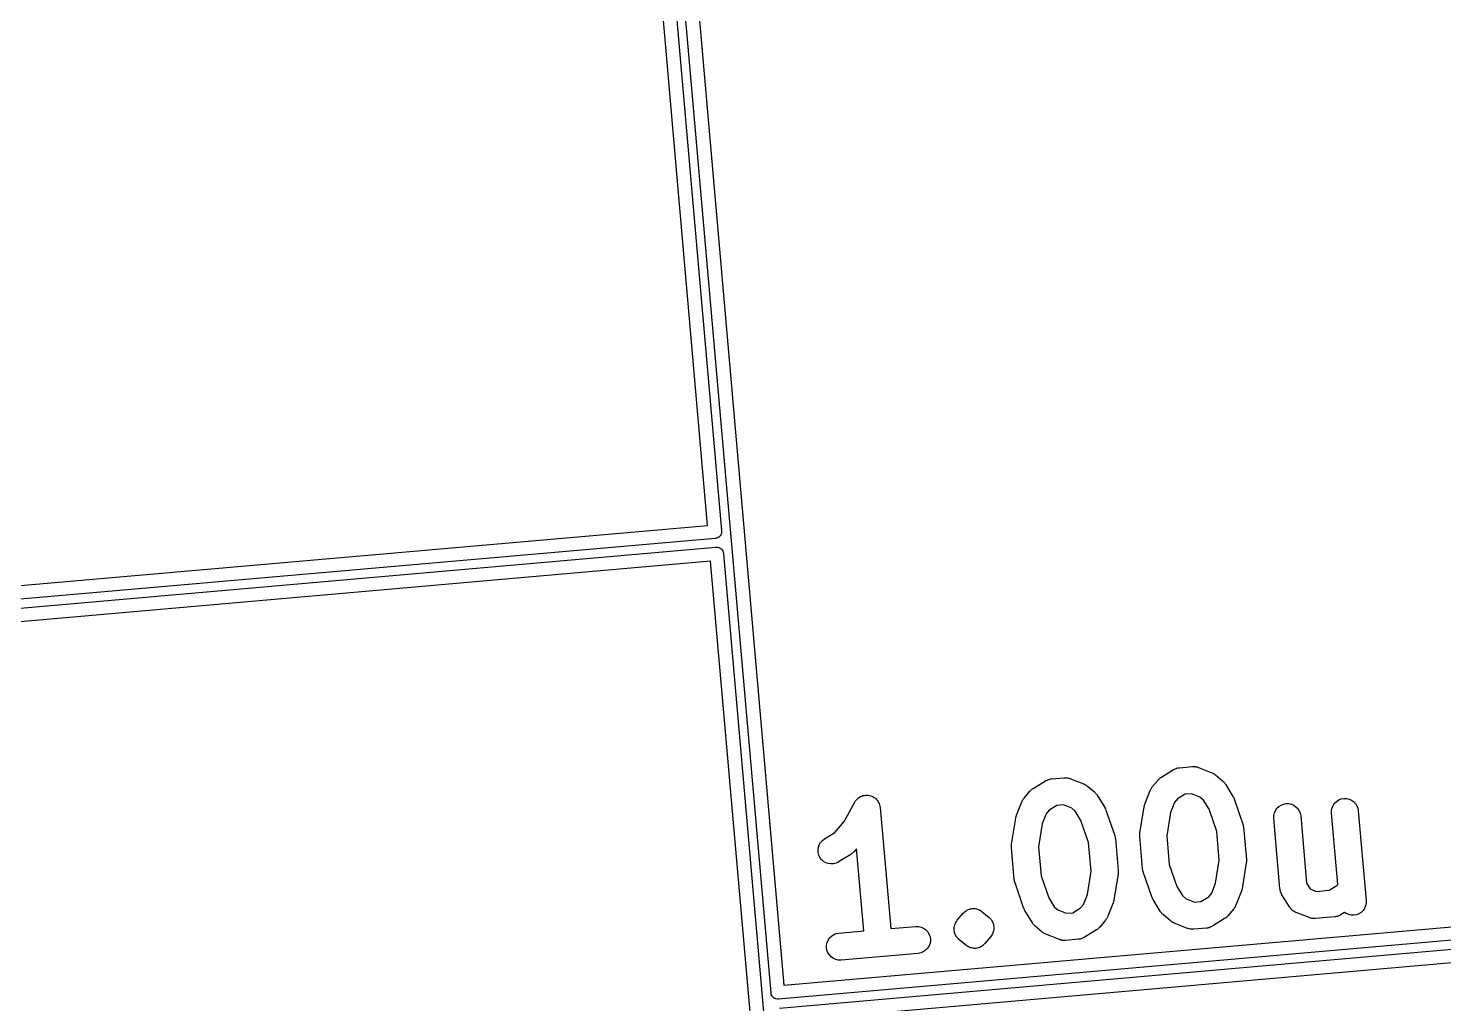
# Model space of a CAD drawing. Extents: x 72 to 342, y -189 to -99.
# Drawn here: x 294.26 to 310.23, y -142.86 to -131.86 of the extents above; entities that cross this region are included whole.
import ezdxf

# ---------------------------------------------------------------- set-up
doc = ezdxf.new("R2010")
doc.units = 0
doc.header["$MEASUREMENT"] = 0
doc.layers.add('BLACK', color=7, linetype='CONTINUOUS')

msp = doc.modelspace()

# ---------------------------------------------------------------- linework, layer by layer
at = {"layer": 'BLACK', "linetype": 'CONTINUOUS'}
for p, q in [((301.923, -137.467), (300.298, -118.895)), ((300.444, -118.809), (302.081, -137.526)), ((302.639, -142.736), (301.001, -124.019)), ((301.159, -124.078), (302.784, -142.651)), ((283.35, -139.092), (301.923, -137.467)), ((302.041, -137.605), (302.027, -137.61)), ((302.053, -137.596), (302.041, -137.605)), ((302.064, -137.586), (302.053, -137.596)), ((302.072, -137.574), (302.064, -137.586)), ((302.073, -137.574), (302.072, -137.574)), ((302.075, -137.567), (302.073, -137.574)), ((302.079, -137.56), (302.075, -137.567)), ((302.08, -137.553), (302.079, -137.56)), ((302.082, -137.545), (302.08, -137.553)), ((302.081, -137.526), (302.082, -137.53)), ((302.082, -137.53), (302.082, -137.534)), ((302.082, -137.534), (302.082, -137.545)), ((302.008, -137.613), (283.291, -139.25)), ((283.3, -139.352), (302.017, -137.714)), ((302.012, -137.613), (302.008, -137.613)), ((302.016, -137.612), (302.012, -137.613)), ((302.027, -137.61), (302.016, -137.612)), ((302.016, -137.612), (302.016, -137.612)), ((302.017, -137.714), (302.021, -137.713)), ((302.021, -137.713), (302.036, -137.714)), ((302.036, -137.714), (302.051, -137.717)), ((302.051, -137.717), (302.064, -137.723)), ((302.064, -137.723), (302.077, -137.731)), ((302.077, -137.731), (302.087, -137.742)), ((302.087, -137.742), (302.096, -137.754)), ((302.096, -137.754), (302.101, -137.768)), ((301.958, -137.872), (283.386, -139.497)), ((303.583, -156.445), (301.958, -137.872)), ((302.101, -137.768), (302.103, -137.779)), ((302.103, -137.779), (302.103, -137.779)), ((302.103, -137.779), (302.104, -137.783)), ((302.104, -137.783), (302.104, -137.787)), ((302.104, -137.787), (303.741, -156.504)), ((305.801, -140.325), (305.945, -140.313)), ((305.945, -140.313), (305.948, -140.312)), ((305.948, -140.312), (305.952, -140.313)), ((305.952, -140.313), (305.956, -140.312)), ((305.956, -140.312), (305.967, -140.313)), ((305.967, -140.313), (305.977, -140.313)), ((305.977, -140.313), (305.982, -140.314)), ((305.982, -140.314), (305.986, -140.315)), ((305.986, -140.315), (305.996, -140.317)), ((305.996, -140.317), (306.006, -140.32)), ((306.006, -140.32), (306.01, -140.322)), ((307.018, -140.324), (307.023, -140.32)), ((307.023, -140.32), (307.028, -140.315)), ((307.028, -140.315), (307.035, -140.311)), ((307.035, -140.311), (307.042, -140.306)), ((307.042, -140.306), (307.18, -140.221)), ((307.18, -140.221), (307.182, -140.22)), ((307.182, -140.22), (307.186, -140.218)), ((307.186, -140.218), (307.19, -140.215)), ((307.19, -140.215), (307.2, -140.211)), ((307.2, -140.211), (307.209, -140.207)), ((307.209, -140.207), (307.213, -140.206)), ((307.213, -140.206), (307.217, -140.204)), ((307.217, -140.204), (307.228, -140.202)), ((307.228, -140.202), (307.238, -140.2)), ((307.238, -140.2), (307.242, -140.2)), ((307.242, -140.2), (307.247, -140.199)), ((307.247, -140.199), (307.391, -140.186)), ((307.391, -140.186), (307.393, -140.186)), ((307.393, -140.186), (307.398, -140.186)), ((307.398, -140.186), (307.402, -140.186)), ((307.402, -140.186), (307.413, -140.186)), ((307.413, -140.186), (307.423, -140.187)), ((307.423, -140.187), (307.428, -140.188)), ((307.428, -140.188), (307.432, -140.188)), ((307.432, -140.188), (307.442, -140.191)), ((307.442, -140.191), (307.452, -140.193)), ((307.452, -140.193), (307.456, -140.195)), ((307.456, -140.195), (307.461, -140.196)), ((307.461, -140.196), (307.612, -140.256)), ((307.612, -140.256), (307.614, -140.257)), ((307.614, -140.257), (307.621, -140.261)), ((307.621, -140.261), (307.629, -140.264)), ((307.629, -140.264), (307.634, -140.268)), ((307.634, -140.268), (307.64, -140.271)), ((307.64, -140.271), (307.646, -140.276)), ((307.646, -140.276), (307.653, -140.281)), ((307.653, -140.281), (307.732, -140.347)), ((305.493, -140.543), (305.559, -140.464)), ((305.559, -140.464), (305.56, -140.462)), ((305.56, -140.462), (305.567, -140.457)), ((305.567, -140.457), (305.572, -140.45)), ((305.572, -140.45), (305.577, -140.446)), ((305.577, -140.446), (305.582, -140.442)), ((305.582, -140.442), (305.589, -140.437)), ((305.589, -140.437), (305.596, -140.432)), ((305.596, -140.432), (305.734, -140.347)), ((305.734, -140.347), (305.736, -140.346)), ((305.736, -140.346), (305.74, -140.344)), ((305.74, -140.344), (305.744, -140.342)), ((305.744, -140.342), (305.754, -140.338)), ((305.754, -140.338), (305.763, -140.334)), ((305.763, -140.334), (305.767, -140.332)), ((305.767, -140.332), (305.772, -140.331)), ((305.772, -140.331), (305.782, -140.329)), ((305.782, -140.329), (305.792, -140.326)), ((305.792, -140.326), (305.796, -140.326)), ((305.796, -140.326), (305.801, -140.325)), ((306.01, -140.322), (306.015, -140.323)), ((306.015, -140.323), (306.166, -140.382)), ((306.166, -140.382), (306.168, -140.383)), ((306.168, -140.383), (306.175, -140.387)), ((306.175, -140.387), (306.183, -140.391)), ((306.183, -140.391), (306.188, -140.394)), ((306.188, -140.394), (306.194, -140.397)), ((306.194, -140.397), (306.201, -140.403)), ((306.201, -140.403), (306.208, -140.407)), ((306.208, -140.407), (306.286, -140.473)), ((306.286, -140.473), (306.288, -140.475)), ((306.288, -140.475), (306.294, -140.481)), ((306.854, -140.609), (306.914, -140.458)), ((306.914, -140.458), (306.915, -140.456)), ((306.915, -140.456), (306.919, -140.449)), ((306.919, -140.449), (306.922, -140.441)), ((306.922, -140.441), (306.926, -140.436)), ((306.926, -140.436), (306.929, -140.43)), ((306.929, -140.43), (306.934, -140.423)), ((306.934, -140.423), (306.939, -140.416)), ((306.939, -140.416), (307.005, -140.338)), ((307.005, -140.338), (307.006, -140.336)), ((307.006, -140.336), (307.013, -140.33)), ((307.013, -140.33), (307.018, -140.324)), ((307.732, -140.347), (307.734, -140.348)), ((307.734, -140.348), (307.74, -140.354)), ((307.74, -140.354), (307.746, -140.36)), ((307.746, -140.36), (307.75, -140.365)), ((307.75, -140.365), (307.754, -140.37)), ((307.754, -140.37), (307.759, -140.377)), ((307.759, -140.377), (307.764, -140.384)), ((307.764, -140.384), (307.849, -140.522)), ((303.465, -140.804), (303.584, -140.587)), ((303.584, -140.587), (303.585, -140.586)), ((303.585, -140.586), (303.593, -140.574)), ((303.585, -140.586), (303.585, -140.586)), ((303.585, -140.586), (303.585, -140.586)), ((303.585, -140.586), (303.585, -140.586)), ((303.593, -140.574), (303.602, -140.561)), ((303.602, -140.561), (303.613, -140.551)), ((303.602, -140.561), (303.602, -140.561)), ((303.602, -140.561), (303.602, -140.561)), ((303.613, -140.551), (303.623, -140.541)), ((303.623, -140.541), (303.636, -140.533)), ((303.623, -140.541), (303.623, -140.541)), ((303.623, -140.541), (303.623, -140.541)), ((303.636, -140.533), (303.648, -140.525)), ((303.648, -140.525), (303.648, -140.525)), ((303.648, -140.525), (303.649, -140.525)), ((303.649, -140.525), (303.662, -140.519)), ((303.662, -140.519), (303.676, -140.514)), ((303.676, -140.514), (303.691, -140.511)), ((303.676, -140.514), (303.676, -140.514)), ((303.676, -140.514), (303.676, -140.514)), ((303.691, -140.511), (303.705, -140.509)), ((303.705, -140.509), (303.705, -140.509)), ((303.705, -140.509), (303.706, -140.509)), ((303.706, -140.509), (303.72, -140.509)), ((303.72, -140.509), (303.735, -140.509)), ((303.735, -140.509), (303.735, -140.509)), ((303.735, -140.509), (303.735, -140.509)), ((303.735, -140.509), (303.75, -140.512)), ((303.75, -140.512), (303.764, -140.515)), ((303.764, -140.515), (303.764, -140.515)), ((303.764, -140.515), (303.764, -140.516)), ((303.764, -140.516), (303.777, -140.521)), ((303.777, -140.521), (303.791, -140.527)), ((303.791, -140.527), (303.792, -140.527)), ((303.792, -140.527), (303.792, -140.527)), ((303.792, -140.527), (303.803, -140.536)), ((303.803, -140.536), (303.816, -140.544)), ((303.816, -140.544), (303.816, -140.544)), ((303.816, -140.544), (303.816, -140.544)), ((303.816, -140.544), (303.826, -140.555)), ((303.826, -140.555), (303.837, -140.565)), ((303.837, -140.565), (303.837, -140.566)), ((303.837, -140.566), (303.837, -140.566)), ((303.837, -140.566), (303.845, -140.578)), ((303.845, -140.578), (303.853, -140.59)), ((303.853, -140.59), (303.853, -140.591)), ((303.853, -140.591), (303.853, -140.591)), ((303.853, -140.591), (303.858, -140.604)), ((303.858, -140.604), (303.864, -140.618)), ((303.864, -140.618), (303.864, -140.618)), ((303.864, -140.618), (303.864, -140.618)), ((303.864, -140.618), (303.867, -140.632)), ((303.867, -140.632), (303.869, -140.647)), ((305.408, -140.736), (305.468, -140.585)), ((305.468, -140.585), (305.469, -140.583)), ((305.469, -140.583), (305.473, -140.575)), ((305.473, -140.575), (305.476, -140.567)), ((305.476, -140.567), (305.48, -140.562)), ((305.48, -140.562), (305.483, -140.556)), ((305.483, -140.556), (305.488, -140.55)), ((305.488, -140.55), (305.493, -140.543)), ((305.863, -140.626), (305.777, -140.679)), ((305.936, -140.619), (305.863, -140.626)), ((306.031, -140.657), (305.936, -140.619)), ((306.294, -140.481), (306.3, -140.487)), ((306.3, -140.487), (306.304, -140.492)), ((306.304, -140.492), (306.308, -140.496)), ((306.308, -140.496), (306.313, -140.503)), ((306.313, -140.503), (306.318, -140.51)), ((306.318, -140.51), (306.403, -140.649)), ((306.846, -140.638), (306.85, -140.624)), ((306.846, -140.639), (306.846, -140.638)), ((306.846, -140.638), (306.846, -140.638)), ((306.846, -140.641), (306.846, -140.639)), ((306.85, -140.624), (306.854, -140.61)), ((306.854, -140.61), (306.854, -140.609)), ((306.854, -140.61), (306.854, -140.61)), ((307.188, -140.593), (307.144, -140.706)), ((307.223, -140.552), (307.188, -140.593)), ((307.309, -140.499), (307.223, -140.552)), ((307.382, -140.493), (307.309, -140.499)), ((307.476, -140.53), (307.382, -140.493)), ((307.517, -140.564), (307.476, -140.53)), ((307.58, -140.667), (307.517, -140.564)), ((307.849, -140.522), (307.85, -140.524)), ((307.85, -140.524), (307.85, -140.525)), ((307.85, -140.525), (307.851, -140.525)), ((307.851, -140.525), (307.857, -140.538)), ((307.857, -140.538), (307.863, -140.551)), ((307.863, -140.551), (307.863, -140.552)), ((307.863, -140.552), (307.863, -140.552)), ((307.863, -140.552), (307.961, -140.835)), ((308.345, -140.656), (308.367, -140.636)), ((308.367, -140.636), (308.392, -140.62)), ((308.392, -140.62), (308.42, -140.609)), ((308.42, -140.609), (308.449, -140.604)), ((308.449, -140.604), (308.479, -140.604)), ((308.479, -140.604), (308.508, -140.61)), ((308.508, -140.61), (308.535, -140.622)), ((308.535, -140.622), (308.559, -140.639)), ((308.559, -140.639), (308.58, -140.66)), ((308.967, -140.651), (308.979, -140.624)), ((308.979, -140.624), (308.996, -140.599)), ((308.996, -140.599), (309.017, -140.579)), ((309.017, -140.579), (309.042, -140.563)), ((309.042, -140.563), (309.07, -140.552)), ((309.07, -140.552), (309.099, -140.547)), ((309.099, -140.547), (309.129, -140.547)), ((309.129, -140.547), (309.158, -140.553)), ((309.158, -140.553), (309.186, -140.565)), ((309.186, -140.565), (309.21, -140.582)), ((309.21, -140.582), (309.231, -140.603)), ((309.231, -140.603), (309.247, -140.628)), ((309.247, -140.628), (309.258, -140.656)), ((303.869, -140.647), (303.989, -142.014)), ((305.353, -141.063), (305.4, -140.768)), ((305.4, -140.764), (305.404, -140.751)), ((305.4, -140.765), (305.4, -140.764)), ((305.4, -140.766), (305.4, -140.765)), ((305.4, -140.768), (305.4, -140.766)), ((305.404, -140.751), (305.408, -140.737)), ((305.408, -140.737), (305.408, -140.736)), ((305.408, -140.736), (305.408, -140.736)), ((305.743, -140.72), (305.698, -140.832)), ((305.777, -140.679), (305.743, -140.72)), ((306.071, -140.691), (306.031, -140.657)), ((306.135, -140.794), (306.071, -140.691)), ((306.221, -141.043), (306.135, -140.794)), ((306.403, -140.649), (306.404, -140.65)), ((306.404, -140.65), (306.404, -140.651)), ((306.404, -140.651), (306.405, -140.652)), ((306.405, -140.652), (306.411, -140.664)), ((306.411, -140.664), (306.417, -140.677)), ((306.417, -140.677), (306.417, -140.678)), ((306.417, -140.678), (306.417, -140.679)), ((306.417, -140.679), (306.515, -140.962)), ((306.799, -140.937), (306.846, -140.641)), ((307.144, -140.706), (307.103, -140.966)), ((307.666, -140.917), (307.58, -140.667)), ((308.309, -140.767), (308.31, -140.737)), ((308.309, -140.769), (308.309, -140.767)), ((308.379, -141.564), (308.309, -140.769)), ((308.31, -140.737), (308.316, -140.708)), ((308.316, -140.708), (308.328, -140.681)), ((308.328, -140.681), (308.345, -140.656)), ((308.58, -140.66), (308.596, -140.685)), ((308.596, -140.685), (308.607, -140.713)), ((308.607, -140.713), (308.613, -140.742)), ((308.613, -140.742), (308.679, -141.502)), ((308.96, -140.68), (308.967, -140.651)), ((308.96, -140.71), (308.96, -140.68)), ((308.96, -140.712), (308.96, -140.71)), ((309.03, -141.517), (308.96, -140.712)), ((309.258, -140.656), (309.263, -140.685)), ((309.263, -140.685), (309.352, -141.697)), ((303.242, -141.002), (303.359, -140.93)), ((303.359, -140.93), (303.465, -140.804)), ((305.698, -140.832), (305.657, -141.093)), ((306.797, -140.966), (306.798, -140.954)), ((306.798, -140.939), (306.799, -140.937)), ((306.798, -140.942), (306.798, -140.939)), ((306.798, -140.954), (306.798, -140.942)), ((307.695, -141.241), (307.666, -140.917)), ((307.961, -140.835), (307.961, -140.837)), ((307.961, -140.837), (307.962, -140.84)), ((307.962, -140.84), (307.963, -140.842)), ((307.963, -140.842), (307.965, -140.854)), ((307.965, -140.854), (307.968, -140.866)), ((307.968, -140.866), (307.968, -140.869)), ((307.968, -140.869), (307.968, -140.871)), ((307.968, -140.871), (308, -141.233)), ((302.784, -142.651), (321.357, -141.026)), ((303.169, -141.126), (303.174, -141.096)), ((303.174, -141.096), (303.183, -141.068)), ((303.183, -141.068), (303.198, -141.043)), ((303.198, -141.043), (303.218, -141.02)), ((303.218, -141.02), (303.242, -141.002)), ((303.604, -141.113), (303.577, -141.145)), ((303.685, -142.04), (303.604, -141.113)), ((305.351, -141.093), (305.352, -141.081)), ((305.351, -141.096), (305.351, -141.093)), ((305.351, -141.098), (305.351, -141.096)), ((305.351, -141.1), (305.351, -141.098)), ((305.383, -141.462), (305.351, -141.1)), ((305.352, -141.069), (305.353, -141.066)), ((305.352, -141.081), (305.352, -141.069)), ((305.353, -141.066), (305.353, -141.063)), ((305.657, -141.093), (305.685, -141.417)), ((306.249, -141.367), (306.221, -141.043)), ((306.515, -140.962), (306.516, -140.964)), ((306.516, -140.964), (306.516, -140.966)), ((306.516, -140.966), (306.517, -140.969)), ((306.517, -140.969), (306.519, -140.981)), ((306.519, -140.981), (306.522, -140.993)), ((306.522, -140.993), (306.522, -140.995)), ((306.522, -140.995), (306.523, -140.998)), ((306.523, -140.998), (306.554, -141.359)), ((306.797, -140.969), (306.797, -140.966)), ((306.797, -140.972), (306.797, -140.969)), ((306.797, -140.974), (306.797, -140.972)), ((306.829, -141.335), (306.797, -140.974)), ((307.103, -140.966), (307.131, -141.29)), ((321.443, -141.171), (302.725, -142.809)), ((302.734, -142.91), (321.451, -141.273)), ((303.171, -141.155), (303.169, -141.126)), ((303.178, -141.184), (303.171, -141.155)), ((303.191, -141.211), (303.178, -141.184)), ((303.209, -141.235), (303.191, -141.211)), ((303.231, -141.255), (303.209, -141.235)), ((303.257, -141.27), (303.231, -141.255)), ((303.285, -141.28), (303.257, -141.27)), ((303.373, -141.276), (303.344, -141.283)), ((303.4, -141.263), (303.373, -141.276)), ((303.401, -141.262), (303.4, -141.263)), ((303.54, -141.177), (303.401, -141.262)), ((303.547, -141.172), (303.54, -141.177)), ((303.554, -141.167), (303.547, -141.172)), ((303.558, -141.163), (303.554, -141.167)), ((303.563, -141.159), (303.558, -141.163)), ((303.569, -141.153), (303.563, -141.159)), ((303.575, -141.147), (303.569, -141.153)), ((303.577, -141.145), (303.575, -141.147)), ((307.653, -141.501), (307.695, -141.241)), ((307.999, -141.27), (307.952, -141.566)), ((308, -141.265), (307.999, -141.267)), ((307.999, -141.267), (307.999, -141.27)), ((308, -141.233), (308, -141.235)), ((308, -141.235), (308, -141.238)), ((308, -141.238), (308.001, -141.24)), ((308.001, -141.24), (308, -141.253)), ((308, -141.253), (308, -141.265)), ((321.392, -141.431), (302.82, -143.056)), ((303.314, -141.284), (303.285, -141.28)), ((303.344, -141.283), (303.314, -141.284)), ((305.685, -141.417), (305.771, -141.666)), ((306.208, -141.628), (306.249, -141.367)), ((306.553, -141.397), (306.506, -141.692)), ((306.554, -141.391), (306.553, -141.394)), ((306.553, -141.394), (306.553, -141.397)), ((306.554, -141.359), (306.554, -141.362)), ((306.554, -141.362), (306.554, -141.364)), ((306.554, -141.364), (306.555, -141.367)), ((306.555, -141.367), (306.554, -141.379)), ((306.554, -141.379), (306.554, -141.391)), ((306.829, -141.338), (306.829, -141.335)), ((306.83, -141.341), (306.829, -141.338)), ((306.832, -141.353), (306.83, -141.341)), ((306.834, -141.365), (306.832, -141.353)), ((306.835, -141.367), (306.834, -141.365)), ((306.836, -141.37), (306.835, -141.367)), ((306.837, -141.372), (306.836, -141.37)), ((306.934, -141.655), (306.837, -141.372)), ((307.131, -141.29), (307.217, -141.539)), ((305.384, -141.465), (305.383, -141.462)), ((305.384, -141.467), (305.384, -141.465)), ((305.386, -141.479), (305.384, -141.467)), ((305.389, -141.491), (305.386, -141.479)), ((305.39, -141.494), (305.389, -141.491)), ((305.39, -141.496), (305.39, -141.494)), ((305.391, -141.498), (305.39, -141.496)), ((305.488, -141.781), (305.391, -141.498)), ((307.217, -141.539), (307.28, -141.642)), ((307.609, -141.614), (307.653, -141.501)), ((307.944, -141.596), (307.943, -141.597)), ((307.943, -141.597), (307.943, -141.598)), ((307.947, -141.583), (307.944, -141.596)), ((307.951, -141.569), (307.947, -141.583)), ((307.952, -141.566), (307.951, -141.568)), ((307.951, -141.568), (307.951, -141.568)), ((307.951, -141.568), (307.951, -141.569)), ((308.38, -141.568), (308.379, -141.564)), ((308.38, -141.573), (308.38, -141.568)), ((308.382, -141.583), (308.38, -141.573)), ((308.384, -141.593), (308.382, -141.583)), ((308.386, -141.597), (308.384, -141.593)), ((308.387, -141.602), (308.386, -141.597)), ((308.679, -141.502), (308.719, -141.566)), ((308.719, -141.566), (308.789, -141.594)), ((308.789, -141.594), (308.934, -141.581)), ((308.934, -141.581), (309.021, -141.528)), ((309.021, -141.528), (309.03, -141.517)), ((305.771, -141.666), (305.834, -141.769)), ((306.129, -141.781), (306.163, -141.74)), ((306.163, -141.74), (306.208, -141.628)), ((306.497, -141.724), (306.437, -141.875)), ((306.498, -141.723), (306.497, -141.724)), ((306.497, -141.724), (306.497, -141.724)), ((306.501, -141.709), (306.498, -141.723)), ((306.505, -141.696), (306.501, -141.709)), ((306.506, -141.694), (306.505, -141.695)), ((306.505, -141.695), (306.505, -141.696)), ((306.506, -141.692), (306.506, -141.694)), ((306.935, -141.655), (306.934, -141.655)), ((306.935, -141.656), (306.935, -141.655)), ((306.941, -141.669), (306.935, -141.656)), ((306.947, -141.682), (306.941, -141.669)), ((306.947, -141.683), (306.947, -141.682)), ((306.947, -141.682), (306.947, -141.682)), ((306.949, -141.685), (306.947, -141.683)), ((307.033, -141.823), (306.949, -141.685)), ((307.28, -141.642), (307.321, -141.677)), ((307.321, -141.677), (307.415, -141.714)), ((307.415, -141.714), (307.488, -141.707)), ((307.488, -141.707), (307.575, -141.654)), ((307.575, -141.654), (307.609, -141.614)), ((307.883, -141.751), (307.879, -141.758)), ((307.943, -141.598), (307.883, -141.749)), ((307.883, -141.749), (307.883, -141.751)), ((308.391, -141.611), (308.387, -141.602)), ((308.395, -141.621), (308.391, -141.611)), ((308.398, -141.625), (308.395, -141.621)), ((308.4, -141.629), (308.398, -141.625)), ((308.401, -141.631), (308.4, -141.629)), ((308.486, -141.769), (308.401, -141.631)), ((309.351, -141.729), (309.345, -141.758)), ((309.352, -141.7), (309.351, -141.729)), ((309.352, -141.697), (309.352, -141.7)), ((304.739, -141.92), (304.805, -141.841)), ((304.805, -141.841), (304.806, -141.841)), ((304.806, -141.841), (304.806, -141.84)), ((304.806, -141.84), (304.806, -141.84)), ((304.806, -141.84), (304.806, -141.84)), ((304.806, -141.84), (304.806, -141.84)), ((304.806, -141.84), (304.807, -141.84)), ((304.806, -141.841), (304.806, -141.841)), ((304.807, -141.84), (304.817, -141.83)), ((304.817, -141.83), (304.827, -141.82)), ((304.827, -141.82), (304.828, -141.82)), ((304.828, -141.819), (304.84, -141.812)), ((304.828, -141.82), (304.828, -141.819)), ((304.828, -141.819), (304.828, -141.819)), ((304.828, -141.82), (304.828, -141.82)), ((304.84, -141.812), (304.852, -141.804)), ((304.852, -141.804), (304.853, -141.804)), ((304.853, -141.803), (304.867, -141.798)), ((304.853, -141.804), (304.853, -141.803)), ((304.853, -141.803), (304.853, -141.803)), ((304.853, -141.803), (304.853, -141.803)), ((304.867, -141.798), (304.88, -141.793)), ((304.88, -141.793), (304.88, -141.793)), ((304.88, -141.793), (304.881, -141.793)), ((304.881, -141.792), (304.895, -141.79)), ((304.881, -141.793), (304.881, -141.792)), ((304.881, -141.793), (304.881, -141.793)), ((304.895, -141.79), (304.909, -141.787)), ((304.909, -141.787), (304.91, -141.787)), ((304.91, -141.787), (304.91, -141.787)), ((304.91, -141.787), (304.91, -141.787)), ((304.91, -141.787), (304.91, -141.787)), ((304.91, -141.787), (304.925, -141.788)), ((304.925, -141.788), (304.939, -141.788)), ((304.939, -141.788), (304.939, -141.788)), ((304.939, -141.788), (304.94, -141.788)), ((304.94, -141.788), (304.94, -141.788)), ((304.94, -141.788), (304.94, -141.788)), ((304.94, -141.788), (304.954, -141.791)), ((304.954, -141.791), (304.968, -141.794)), ((304.968, -141.794), (304.968, -141.794)), ((304.968, -141.794), (304.969, -141.794)), ((304.969, -141.794), (304.969, -141.794)), ((304.969, -141.794), (304.969, -141.794)), ((304.969, -141.794), (304.982, -141.8)), ((304.982, -141.8), (304.996, -141.806)), ((304.996, -141.806), (304.996, -141.806)), ((304.996, -141.806), (304.996, -141.806)), ((304.996, -141.806), (304.996, -141.806)), ((304.996, -141.806), (304.996, -141.806)), ((304.996, -141.806), (305.008, -141.814)), ((305.008, -141.814), (305.02, -141.823)), ((305.02, -141.823), (305.099, -141.889)), ((305.099, -141.889), (305.1, -141.889)), ((305.1, -141.889), (305.1, -141.889)), ((305.1, -141.889), (305.1, -141.889)), ((305.1, -141.889), (305.1, -141.89)), ((305.1, -141.89), (305.11, -141.9)), ((305.11, -141.9), (305.12, -141.911)), ((305.12, -141.911), (305.12, -141.911)), ((305.12, -141.911), (305.121, -141.911)), ((305.121, -141.911), (305.129, -141.924)), ((305.489, -141.782), (305.488, -141.781)), ((305.495, -141.795), (305.489, -141.782)), ((305.489, -141.782), (305.489, -141.782)), ((305.501, -141.808), (305.495, -141.795)), ((305.501, -141.809), (305.501, -141.808)), ((305.503, -141.811), (305.501, -141.809)), ((305.501, -141.809), (305.501, -141.809)), ((305.588, -141.949), (305.503, -141.811)), ((305.834, -141.769), (305.875, -141.803)), ((305.875, -141.803), (305.969, -141.84)), ((305.969, -141.84), (306.042, -141.834)), ((306.042, -141.834), (306.129, -141.781)), ((306.417, -141.91), (306.412, -141.917)), ((306.423, -141.903), (306.417, -141.91)), ((306.426, -141.898), (306.423, -141.903)), ((306.429, -141.893), (306.426, -141.898)), ((306.433, -141.885), (306.429, -141.893)), ((306.437, -141.877), (306.433, -141.885)), ((306.437, -141.875), (306.437, -141.877)), ((307.039, -141.83), (307.033, -141.823)), ((307.043, -141.837), (307.039, -141.83)), ((307.048, -141.842), (307.043, -141.837)), ((307.051, -141.847), (307.048, -141.842)), ((307.058, -141.852), (307.051, -141.847)), ((307.064, -141.859), (307.058, -141.852)), ((307.065, -141.86), (307.064, -141.859)), ((307.144, -141.926), (307.065, -141.86)), ((307.755, -141.901), (307.617, -141.986)), ((307.762, -141.896), (307.755, -141.901)), ((307.77, -141.891), (307.762, -141.896)), ((307.774, -141.887), (307.77, -141.891)), ((307.779, -141.883), (307.774, -141.887)), ((307.785, -141.877), (307.779, -141.883)), ((307.791, -141.871), (307.785, -141.877)), ((307.792, -141.869), (307.791, -141.871)), ((307.858, -141.791), (307.792, -141.869)), ((307.863, -141.784), (307.858, -141.791)), ((307.869, -141.777), (307.863, -141.784)), ((307.872, -141.771), (307.869, -141.777)), ((307.875, -141.766), (307.872, -141.771)), ((307.879, -141.758), (307.875, -141.766)), ((308.488, -141.771), (308.486, -141.769)), ((308.489, -141.774), (308.488, -141.771)), ((308.497, -141.783), (308.489, -141.774)), ((308.504, -141.792), (308.497, -141.783)), ((308.506, -141.795), (308.504, -141.792)), ((308.508, -141.797), (308.506, -141.795)), ((308.517, -141.805), (308.508, -141.797)), ((308.526, -141.812), (308.517, -141.805)), ((308.529, -141.814), (308.526, -141.812)), ((308.531, -141.816), (308.529, -141.814)), ((308.542, -141.821), (308.531, -141.816)), ((308.552, -141.827), (308.542, -141.821)), ((308.555, -141.828), (308.552, -141.827)), ((308.558, -141.83), (308.555, -141.828)), ((308.56, -141.831), (308.558, -141.83)), ((308.71, -141.89), (308.56, -141.831)), ((308.715, -141.892), (308.71, -141.89)), ((308.719, -141.893), (308.715, -141.892)), ((308.729, -141.896), (308.719, -141.893)), ((308.739, -141.899), (308.729, -141.896)), ((308.743, -141.899), (308.739, -141.899)), ((308.748, -141.9), (308.743, -141.899)), ((308.758, -141.9), (308.748, -141.9)), ((308.769, -141.901), (308.758, -141.9)), ((308.773, -141.901), (308.769, -141.901)), ((308.778, -141.901), (308.773, -141.901)), ((308.78, -141.9), (308.778, -141.901)), ((308.997, -141.881), (308.78, -141.9)), ((309.001, -141.881), (308.997, -141.881)), ((309.006, -141.88), (309.001, -141.881)), ((309.016, -141.878), (309.006, -141.88)), ((309.026, -141.876), (309.016, -141.878)), ((309.03, -141.874), (309.026, -141.876)), ((309.034, -141.873), (309.03, -141.874)), ((309.044, -141.869), (309.034, -141.873)), ((309.053, -141.865), (309.044, -141.869)), ((309.057, -141.863), (309.053, -141.865)), ((309.061, -141.861), (309.057, -141.863)), ((309.063, -141.86), (309.061, -141.861)), ((309.108, -141.832), (309.063, -141.86)), ((309.126, -141.844), (309.108, -141.832)), ((309.154, -141.856), (309.126, -141.844)), ((309.183, -141.862), (309.154, -141.856)), ((309.212, -141.863), (309.183, -141.862)), ((309.242, -141.857), (309.212, -141.863)), ((309.269, -141.846), (309.242, -141.857)), ((309.294, -141.83), (309.269, -141.846)), ((309.316, -141.81), (309.294, -141.83)), ((309.333, -141.786), (309.316, -141.81)), ((309.345, -141.758), (309.333, -141.786)), ((303.346, -142.081), (303.374, -142.07)), ((303.374, -142.07), (303.403, -142.065)), ((303.403, -142.065), (303.685, -142.04)), ((303.989, -142.014), (304.271, -141.989)), ((304.271, -141.989), (304.273, -141.989)), ((304.273, -141.989), (304.303, -141.99)), ((304.303, -141.99), (304.332, -141.996)), ((304.332, -141.996), (304.359, -142.008)), ((304.359, -142.008), (304.383, -142.025)), ((304.383, -142.025), (304.404, -142.047)), ((304.404, -142.047), (304.42, -142.072)), ((304.42, -142.072), (304.431, -142.099)), ((304.704, -142.03), (304.705, -142.015)), ((304.704, -142.031), (304.704, -142.03)), ((304.704, -142.03), (304.704, -142.03)), ((304.707, -142.045), (304.704, -142.031)), ((304.705, -142), (304.708, -141.986)), ((304.705, -142.001), (304.705, -142)), ((304.705, -142), (304.705, -142)), ((304.705, -142.015), (304.705, -142.001)), ((304.709, -142.059), (304.707, -142.045)), ((304.708, -141.986), (304.711, -141.972)), ((304.71, -142.059), (304.709, -142.059)), ((304.71, -142.06), (304.71, -142.059)), ((304.715, -142.073), (304.71, -142.06)), ((304.711, -141.971), (304.717, -141.958)), ((304.711, -141.972), (304.711, -141.971)), ((304.711, -141.971), (304.711, -141.971)), ((304.72, -142.087), (304.715, -142.073)), ((304.717, -141.958), (304.723, -141.944)), ((304.723, -141.944), (304.731, -141.932)), ((304.723, -141.944), (304.723, -141.944)), ((304.723, -141.944), (304.723, -141.944)), ((304.731, -141.932), (304.739, -141.92)), ((305.129, -141.924), (305.136, -141.936)), ((305.14, -142.065), (305.134, -142.079)), ((305.136, -141.936), (305.137, -141.936)), ((305.137, -141.936), (305.137, -141.937)), ((305.137, -141.937), (305.142, -141.95)), ((305.146, -142.052), (305.14, -142.065)), ((305.142, -141.95), (305.147, -141.963)), ((305.149, -142.037), (305.146, -142.051)), ((305.146, -142.051), (305.146, -142.052)), ((305.146, -142.052), (305.146, -142.052)), ((305.147, -141.963), (305.147, -141.964)), ((305.147, -141.964), (305.148, -141.964)), ((305.148, -141.964), (305.15, -141.978)), ((305.152, -142.023), (305.149, -142.037)), ((305.15, -141.978), (305.153, -141.993)), ((305.153, -141.994), (305.152, -142.008)), ((305.152, -142.008), (305.152, -142.022)), ((305.152, -142.022), (305.152, -142.023)), ((305.152, -142.023), (305.152, -142.023)), ((305.153, -141.993), (305.153, -141.993)), ((305.153, -141.993), (305.153, -141.994)), ((305.593, -141.956), (305.588, -141.949)), ((305.597, -141.964), (305.593, -141.956)), ((305.602, -141.968), (305.597, -141.964)), ((305.606, -141.973), (305.602, -141.968)), ((305.612, -141.979), (305.606, -141.973)), ((305.618, -141.985), (305.612, -141.979)), ((305.619, -141.986), (305.618, -141.985)), ((305.698, -142.052), (305.619, -141.986)), ((305.705, -142.057), (305.698, -142.052)), ((305.712, -142.063), (305.705, -142.057)), ((305.717, -142.066), (305.712, -142.063)), ((305.723, -142.069), (305.717, -142.066)), ((305.73, -142.073), (305.723, -142.069)), ((305.738, -142.077), (305.73, -142.073)), ((306.31, -142.028), (306.171, -142.113)), ((306.316, -142.022), (306.31, -142.028)), ((306.324, -142.018), (306.316, -142.022)), ((306.328, -142.013), (306.324, -142.018)), ((306.333, -142.01), (306.328, -142.013)), ((306.339, -142.003), (306.333, -142.01)), ((306.345, -141.997), (306.339, -142.003)), ((306.347, -141.996), (306.345, -141.997)), ((306.412, -141.917), (306.347, -141.996)), ((307.151, -141.931), (307.144, -141.926)), ((307.158, -141.936), (307.151, -141.931)), ((307.163, -141.939), (307.158, -141.936)), ((307.168, -141.943), (307.163, -141.939)), ((307.176, -141.946), (307.168, -141.943)), ((307.184, -141.95), (307.176, -141.946)), ((307.186, -141.951), (307.184, -141.95)), ((307.337, -142.011), (307.186, -141.951)), ((307.341, -142.012), (307.337, -142.011)), ((307.345, -142.014), (307.341, -142.012)), ((307.355, -142.016), (307.345, -142.014)), ((307.365, -142.019), (307.355, -142.016)), ((307.37, -142.019), (307.365, -142.019)), ((307.374, -142.02), (307.37, -142.019)), ((307.385, -142.02), (307.374, -142.02)), ((307.395, -142.021), (307.385, -142.02)), ((307.4, -142.021), (307.395, -142.021)), ((307.404, -142.021), (307.4, -142.021)), ((307.406, -142.021), (307.404, -142.021)), ((307.551, -142.008), (307.406, -142.021)), ((307.555, -142.007), (307.551, -142.008)), ((307.56, -142.007), (307.555, -142.007)), ((307.57, -142.004), (307.56, -142.007)), ((307.58, -142.003), (307.57, -142.004)), ((307.584, -142.001), (307.58, -142.003)), ((307.588, -142), (307.584, -142.001)), ((307.598, -141.995), (307.588, -142)), ((307.608, -141.991), (307.598, -141.995)), ((307.611, -141.989), (307.608, -141.991)), ((307.615, -141.987), (307.611, -141.989)), ((307.617, -141.986), (307.615, -141.987)), ((303.265, -142.199), (303.271, -142.17)), ((303.265, -142.229), (303.265, -142.199)), ((303.27, -142.258), (303.265, -142.229)), ((303.271, -142.17), (303.283, -142.143)), ((303.283, -142.143), (303.3, -142.118)), ((303.3, -142.118), (303.322, -142.098)), ((303.322, -142.098), (303.346, -142.081)), ((304.417, -142.215), (304.401, -142.239)), ((304.429, -142.187), (304.417, -142.215)), ((304.436, -142.158), (304.429, -142.187)), ((304.431, -142.099), (304.436, -142.129)), ((304.436, -142.129), (304.436, -142.158)), ((304.721, -142.088), (304.72, -142.087)), ((304.72, -142.087), (304.72, -142.087)), ((304.728, -142.1), (304.721, -142.088)), ((304.736, -142.112), (304.728, -142.1)), ((304.737, -142.113), (304.736, -142.112)), ((304.736, -142.112), (304.736, -142.112)), ((304.747, -142.123), (304.737, -142.113)), ((304.757, -142.133), (304.747, -142.123)), ((304.757, -142.134), (304.757, -142.133)), ((304.758, -142.135), (304.757, -142.134)), ((304.757, -142.134), (304.757, -142.134)), ((304.757, -142.134), (304.757, -142.134)), ((304.837, -142.201), (304.758, -142.135)), ((304.849, -142.209), (304.837, -142.201)), ((304.86, -142.217), (304.849, -142.209)), ((304.861, -142.217), (304.86, -142.217)), ((304.875, -142.223), (304.861, -142.217)), ((304.861, -142.217), (304.861, -142.217)), ((304.861, -142.217), (304.861, -142.217)), ((304.861, -142.217), (304.861, -142.217)), ((304.888, -142.229), (304.875, -142.223)), ((304.889, -142.229), (304.888, -142.229)), ((304.888, -142.229), (304.888, -142.229)), ((304.888, -142.229), (304.888, -142.229)), ((304.888, -142.229), (304.888, -142.229)), ((304.903, -142.232), (304.889, -142.229)), ((304.917, -142.235), (304.903, -142.232)), ((304.918, -142.235), (304.917, -142.235)), ((304.917, -142.235), (304.917, -142.235)), ((304.917, -142.235), (304.917, -142.235)), ((304.932, -142.236), (304.918, -142.235)), ((304.918, -142.235), (304.918, -142.235)), ((304.962, -142.233), (304.948, -142.236)), ((304.976, -142.231), (304.962, -142.233)), ((304.977, -142.23), (304.976, -142.231)), ((304.976, -142.231), (304.976, -142.231)), ((304.976, -142.231), (304.976, -142.231)), ((304.99, -142.225), (304.977, -142.23)), ((304.977, -142.23), (304.977, -142.23)), ((305.004, -142.22), (304.99, -142.225)), ((305.016, -142.212), (305.004, -142.219)), ((305.004, -142.219), (305.004, -142.22)), ((305.004, -142.22), (305.004, -142.22)), ((305.004, -142.22), (305.004, -142.22)), ((305.004, -142.22), (305.004, -142.22)), ((305.029, -142.204), (305.016, -142.212)), ((305.04, -142.193), (305.029, -142.203)), ((305.029, -142.203), (305.029, -142.203)), ((305.029, -142.203), (305.029, -142.204)), ((305.029, -142.204), (305.029, -142.204)), ((305.029, -142.204), (305.029, -142.204)), ((305.05, -142.183), (305.04, -142.193)), ((305.051, -142.183), (305.05, -142.183)), ((305.05, -142.183), (305.05, -142.183)), ((305.052, -142.182), (305.051, -142.183)), ((305.051, -142.183), (305.051, -142.183)), ((305.051, -142.183), (305.051, -142.183)), ((305.051, -142.183), (305.051, -142.183)), ((305.051, -142.183), (305.051, -142.183)), ((305.118, -142.103), (305.052, -142.182)), ((305.126, -142.091), (305.118, -142.103)), ((305.134, -142.08), (305.126, -142.091)), ((305.134, -142.079), (305.134, -142.079)), ((305.134, -142.079), (305.134, -142.08)), ((305.74, -142.077), (305.738, -142.077)), ((305.891, -142.137), (305.74, -142.077)), ((305.895, -142.138), (305.891, -142.137)), ((305.899, -142.14), (305.895, -142.138)), ((305.909, -142.142), (305.899, -142.14)), ((305.92, -142.145), (305.909, -142.142)), ((305.924, -142.146), (305.92, -142.145)), ((305.928, -142.147), (305.924, -142.146)), ((305.939, -142.147), (305.928, -142.147)), ((305.949, -142.148), (305.939, -142.147)), ((305.954, -142.147), (305.949, -142.148)), ((305.958, -142.147), (305.954, -142.147)), ((305.96, -142.147), (305.958, -142.147)), ((306.105, -142.134), (305.96, -142.147)), ((306.109, -142.134), (306.105, -142.134)), ((306.114, -142.133), (306.109, -142.134)), ((306.124, -142.131), (306.114, -142.133)), ((306.134, -142.129), (306.124, -142.131)), ((306.138, -142.127), (306.134, -142.129)), ((306.143, -142.126), (306.138, -142.127)), ((306.152, -142.122), (306.143, -142.126)), ((306.162, -142.118), (306.152, -142.122)), ((306.165, -142.116), (306.162, -142.118)), ((306.169, -142.114), (306.165, -142.116)), ((306.171, -142.113), (306.169, -142.114)), ((303.281, -142.286), (303.27, -142.258)), ((303.297, -142.311), (303.281, -142.286)), ((303.317, -142.332), (303.297, -142.311)), ((303.342, -142.349), (303.317, -142.332)), ((303.369, -142.361), (303.342, -142.349)), ((303.398, -142.368), (303.369, -142.361)), ((303.428, -142.369), (303.398, -142.368)), ((303.43, -142.369), (303.428, -142.369)), ((304.297, -142.293), (303.43, -142.369)), ((304.327, -142.287), (304.297, -142.293)), ((304.354, -142.276), (304.327, -142.287)), ((304.379, -142.26), (304.354, -142.276)), ((304.401, -142.239), (304.379, -142.26)), ((304.946, -142.236), (304.932, -142.236)), ((304.947, -142.236), (304.946, -142.236)), ((304.948, -142.236), (304.947, -142.236)), ((304.947, -142.236), (304.947, -142.236)), ((304.947, -142.236), (304.947, -142.236)), ((302.639, -142.74), (302.639, -142.736)), ((302.64, -142.744), (302.639, -142.74)), ((302.642, -142.755), (302.64, -142.744)), ((302.64, -142.744), (302.64, -142.744)), ((302.647, -142.769), (302.642, -142.755)), ((302.655, -142.781), (302.647, -142.769)), ((302.666, -142.792), (302.655, -142.781)), ((302.674, -142.798), (302.666, -142.792)), ((302.678, -142.801), (302.674, -142.798)), ((302.685, -142.803), (302.678, -142.801)), ((302.692, -142.806), (302.685, -142.803)), ((302.694, -142.807), (302.692, -142.806)), ((302.707, -142.809), (302.694, -142.807)), ((302.718, -142.81), (302.707, -142.809)), ((302.722, -142.81), (302.718, -142.81)), ((302.725, -142.809), (302.722, -142.81))]:
    msp.add_line(p, q, dxfattribs=at)

doc.saveas('drawing.dxf')
